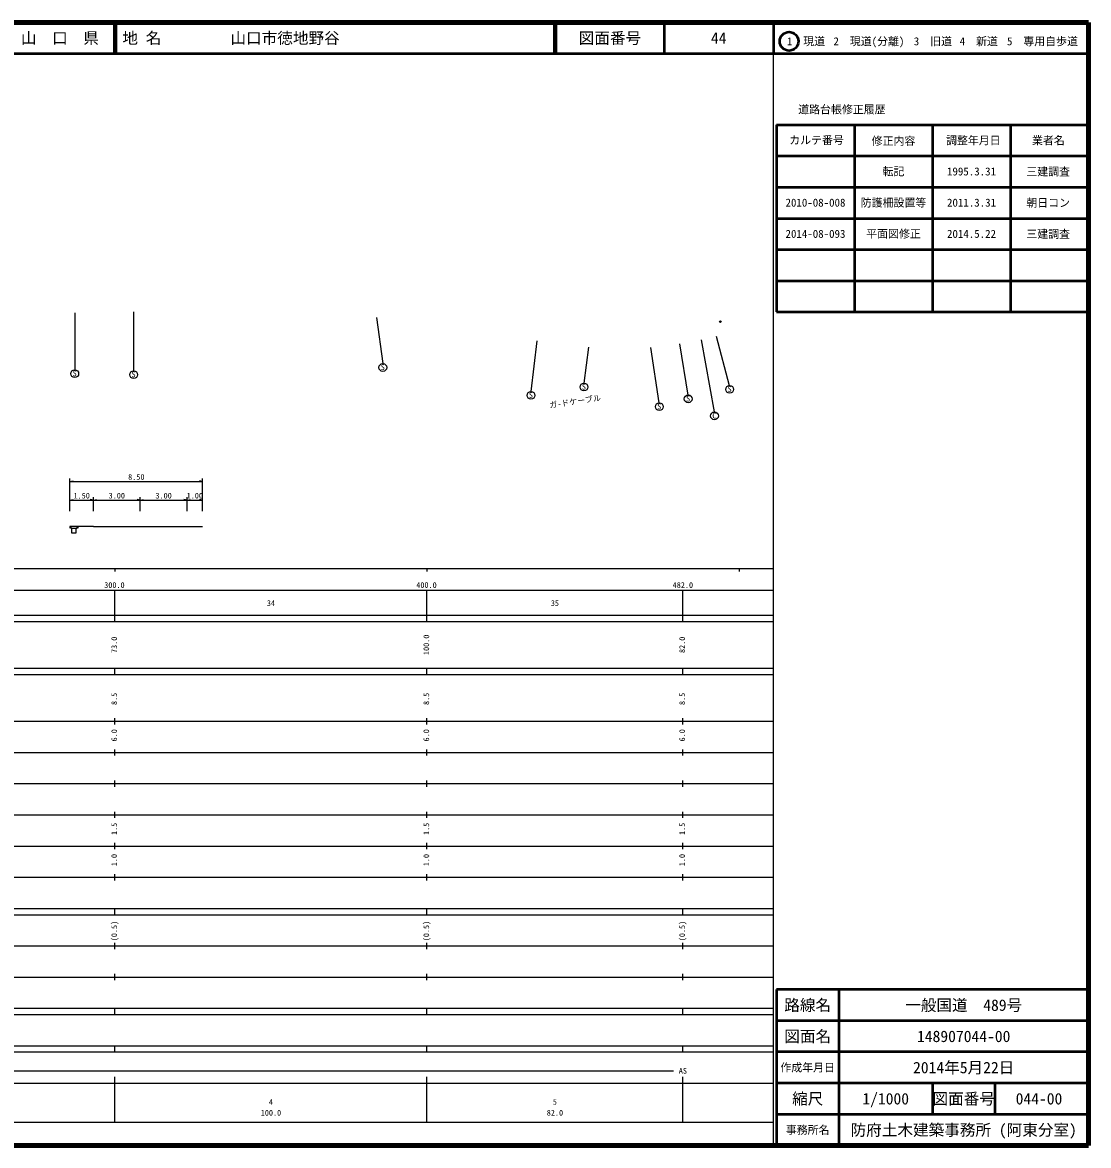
# Model space of a CAD drawing. Units: millimetres on the paper, with parts at other scales. Extents: x 40 to 680, y 20 to 380.
# Drawn here: x 338.4 to 680, y 20 to 380 of the extents above; entities that cross this region are included whole.
import ezdxf
from ezdxf.enums import TextEntityAlignment as Align

# ---------------------------------------------------------------- set-up
doc = ezdxf.new("R2010")
doc.units = ezdxf.units.MM
doc.header["$PDMODE"] = 32
doc.header["$PDSIZE"] = 0.5
for name, color, linetype, lineweight in [('M-BGD', 7, 'Continuous', 25), ('M-TTL', 2, 'Continuous', 140), ('M-TTL-BAND', 7, 'Continuous', 25), ('M-TTL-FRAM', 2, 'Continuous', 50), ('M-TTL-LINE', 7, 'Continuous', 50)]:
    doc.layers.add(name, color=color, linetype=linetype, lineweight=lineweight)
doc.layers.add('M-OTRS', color=6, linetype='Continuous')
doc.layers.add('M-TTL-TXT', color=7, linetype='Continuous')
doc.styles.add('ＭＳ ゴシック', font='')
doc.styles.get('ＭＳ ゴシック').set_extended_font_data('MS Gothic')

msp = doc.modelspace()

# ---------------------------------------------------------------- linework, layer by layer
at = {"layer": 'M-BGD'}
for p, q in [((355.127, 286.905), (355.127, 268.676)), ((373.931, 287.264), (373.931, 268.355)), ((451.838, 285.379), (453.823, 270.67)), ((503.194, 277.989), (501.33, 261.731)), ((555.815, 278.318), (560.063, 255.141)), ((560.65, 279.456), (564.891, 263.647)), ((519.709, 275.933), (518.295, 264.43)), ((539.659, 275.79), (542.329, 258.068)), ((548.881, 276.968), (551.619, 260.575)), ((353.602, 223.385), (353.602, 233.84)), ((353.602, 232.84), (354.602, 233.09)), ((353.602, 232.84), (396.102, 232.84)), ((396.102, 232.84), (395.102, 233.09)), ((396.102, 223.385), (396.102, 233.84)), ((353.602, 223.385), (353.602, 227.857)), ((353.602, 226.857), (354.602, 227.107)), ((353.602, 226.857), (361.102, 226.857)), ((361.102, 226.857), (360.102, 227.107)), ((361.102, 223.385), (361.102, 227.857)), ((361.102, 223.385), (361.102, 227.857)), ((361.102, 226.857), (362.102, 227.107)), ((361.102, 226.857), (376.102, 226.857)), ((376.102, 226.857), (375.102, 227.107)), ((376.102, 223.385), (376.102, 227.857)), ((376.102, 223.385), (376.102, 227.857)), ((376.102, 226.857), (377.102, 227.107)), ((376.102, 226.857), (391.102, 226.857)), ((391.102, 226.857), (390.102, 227.107)), ((391.102, 223.385), (391.102, 227.857)), ((391.102, 223.385), (391.102, 227.857)), ((391.102, 226.857), (392.102, 227.107)), ((391.102, 226.857), (396.102, 226.857)), ((396.102, 226.857), (395.102, 227.107)), ((396.102, 223.385), (396.102, 227.857)), ((353.602, 218.385), (353.852, 218.385)), ((361.102, 218.385), (353.602, 218.385)), ((353.602, 218.385), (353.602, 217.885)), ((353.852, 218.385), (353.852, 217.885)), ((353.852, 217.885), (354.102, 217.885)), ((354.102, 217.885), (354.102, 216.385)), ((354.102, 217.885), (355.602, 217.885)), ((354.102, 216.385), (355.602, 216.385)), ((355.602, 216.385), (355.602, 217.885)), ((355.602, 217.885), (355.852, 217.885)), ((355.852, 217.885), (355.852, 218.385)), ((355.852, 218.385), (356.102, 218.385)), ((356.102, 218.385), (356.102, 217.885)), ((361.102, 218.385), (376.102, 218.385)), ((376.102, 218.385), (391.102, 218.385)), ((391.102, 218.385), (396.102, 218.385))]:
    msp.add_line(p, q, dxfattribs=at)
for centre in [(453.857, 269.398), (355.125, 267.404), (374.004, 267.09), (518.305, 263.138), (565.003, 262.393), (501.332, 260.468), (551.717, 259.331), (542.441, 256.827), (560.117, 253.882)]:
    msp.add_circle(centre, 1.25, dxfattribs=at)
at = {"layer": 'M-OTRS'}
msp.add_point((562.026, 284.103), dxfattribs=at)
at = {"layer": 'M-TTL'}
for p, q in [((680, 380), (40, 380)), ((680, 20), (680, 380)), ((40, 20), (680, 20))]:
    msp.add_line(p, q, dxfattribs=at)
at = {"layer": 'M-TTL-BAND'}
for p, q in [((579, 20), (579, 370)), ((40, 205), (579, 205)), ((368, 205), (368, 204)), ((468, 205), (468, 204)), ((568, 205), (568, 204)), ((68, 198), (579, 198)), ((368, 188), (368, 198)), ((468, 188), (468, 198)), ((550, 188), (550, 198)), ((40, 190), (579, 190)), ((40, 188), (579, 188)), ((40, 173), (579, 173)), ((368, 171), (368, 173)), ((468, 171), (468, 173)), ((550, 171), (550, 173)), ((40, 171), (579, 171)), ((40, 156), (579, 156)), ((368, 155), (368, 157)), ((468, 155), (468, 157)), ((550, 155), (550, 157)), ((46, 146), (579, 146)), ((368, 145), (368, 147)), ((468, 145), (468, 147)), ((550, 145), (550, 147)), ((368, 135), (368, 137)), ((468, 135), (468, 137)), ((550, 135), (550, 137)), ((52, 136), (579, 136)), ((46, 126), (579, 126)), ((368, 125), (368, 127)), ((468, 125), (468, 127)), ((550, 125), (550, 127)), ((52, 116), (579, 116)), ((368, 115), (368, 117)), ((468, 115), (468, 117)), ((550, 115), (550, 117)), ((46, 106), (579, 106)), ((368, 105), (368, 107)), ((468, 105), (468, 107)), ((550, 105), (550, 107)), ((40, 96), (579, 96)), ((40, 94), (579, 94)), ((368, 94), (368, 96)), ((468, 94), (468, 96)), ((550, 94), (550, 96)), ((49, 84), (579, 84)), ((368, 83), (368, 85)), ((468, 83), (468, 85)), ((550, 83), (550, 85)), ((40, 74), (579, 74)), ((368, 73), (368, 75)), ((468, 73), (468, 75)), ((550, 73), (550, 75)), ((40, 64), (579, 64)), ((40, 62), (579, 62)), ((368, 62), (368, 64)), ((468, 62), (468, 64)), ((550, 62), (550, 64)), ((40, 52), (579, 52)), ((368, 50), (368, 52)), ((468, 50), (468, 52)), ((550, 50), (550, 52)), ((40, 50), (579, 50)), ((71, 44), (547, 44)), ((40, 40), (579, 40)), ((368, 27.5), (368, 42)), ((468, 27.5), (468, 42)), ((550, 27.5), (550, 42)), ((68, 27.5), (579, 27.5))]:
    msp.add_line(p, q, dxfattribs=at)
at = {"layer": 'M-TTL-FRAM'}
for p, q in [((580, 347.197), (580, 287.197)), ((580, 347.197), (680, 347.197)), ((580, 287.197), (680, 287.197)), ((680, 70), (580, 70)), ((580, 70), (580, 20))]:
    msp.add_line(p, q, dxfattribs=at)
at = {"layer": 'M-TTL-LINE'}
for p, q in [((367.75, 380), (367.75, 370)), ((368.25, 380), (368.25, 370)), ((508.747, 380), (508.747, 370)), ((509.247, 380), (509.247, 370)), ((543.997, 380), (543.997, 370)), ((579, 380), (579, 370)), ((40, 370), (680, 370)), ((605, 347.197), (605, 287.197)), ((630, 347.197), (630, 287.197)), ((655, 347.197), (655, 287.197)), ((580, 337.197), (680, 337.197)), ((580, 327.197), (680, 327.197)), ((580, 317.197), (680, 317.197)), ((580, 307.197), (680, 307.197)), ((580, 297.197), (680, 297.197)), ((600, 70), (600, 20)), ((680, 60), (580, 60)), ((680, 50), (580, 50)), ((680, 40), (580, 40)), ((630, 40), (630, 30)), ((650, 40), (650, 30)), ((680, 30), (580, 30))]:
    msp.add_line(p, q, dxfattribs=at)
msp.add_circle((584.031, 373.958), 3, dxfattribs=at)

# ---------------------------------------------------------------- texts
at = {"layer": 'M-BGD', "style": 'ＭＳ ゴシック'}
for s, p in [('S', (453.178, 268.025)), ('S', (354.446, 266.031)), ('S', (373.325, 265.716)), ('S', (517.626, 261.765)), ('S', (564.325, 261.019)), ('S', (500.654, 259.094)), ('S', (551.038, 257.957)), ('S', (541.762, 255.454)), ('C', (559.438, 252.509))]:
    msp.add_text(s, height=1.833, dxfattribs=at).set_placement(p, align=Align.BOTTOM_LEFT)
msp.add_text('ガ-ドケーブル', height=1.833, rotation=8.401, dxfattribs=at).set_placement((507.41, 255.855), align=Align.BOTTOM_LEFT)
for s, p in [('8.50', (374.852, 232.84)), ('1.50', (357.352, 226.857)), ('3.00', (368.602, 226.857)), ('3.00', (383.602, 226.857)), ('1.00', (393.602, 226.857))]:
    msp.add_text(s, height=1.833, dxfattribs=at).set_placement(p, align=Align.BOTTOM_CENTER)
at = {"layer": 'M-TTL-BAND', "style": 'ＭＳ ゴシック'}
for s, p in [('300.0', (367.844, 198.195)), ('400.0', (467.844, 198.195)), ('482.0', (550, 198.195)), ('34', (418, 192.405)), ('35', (509, 192.405)), ('AS', (550, 42.5)), ('4', (418, 32.523)), ('5', (509, 32.523)), ('100.0', (418, 29.033)), ('82.0', (509, 29.033))]:
    msp.add_text(s, height=1.833, dxfattribs=at).set_placement(p, align=Align.BOTTOM_CENTER)
for s, p in [('73.0', (369.238, 180.5)), ('100.0', (469.238, 180.5)), ('82.0', (551.238, 180.5)), ('8.5', (369.238, 163.174)), ('8.5', (469.238, 163.174)), ('8.5', (551.238, 163.174)), ('6.0', (369.238, 151.5)), ('6.0', (469.238, 151.5)), ('6.0', (551.238, 151.5)), ('1.5', (369.238, 121.5)), ('1.5', (469.238, 121.5)), ('1.5', (551.238, 121.5)), ('1.0', (369.238, 111.5)), ('1.0', (469.238, 111.5)), ('1.0', (551.238, 111.5)), ('(0.5)', (369.238, 88.764)), ('(0.5)', (469.238, 88.764)), ('(0.5)', (551.238, 88.764))]:
    msp.add_text(s, height=1.833, rotation=90, dxfattribs=at).set_placement(p, align=Align.BOTTOM_CENTER)
at = {"layer": 'M-TTL-TXT', "style": 'ＭＳ ゴシック'}
for s, height, p in [('山\u3000口\u3000県', 3.666, (350.375, 375)), ('図面番号', 3.666, (526.622, 375)), ('44', 3.666, (561.497, 375)), ('1\u3000現道', 2.566, (589.448, 373.958)), ('2\u3000現道(分離)', 2.566, (609.619, 373.958)), ('3\u3000旧道', 2.566, (630.121, 373.958)), ('4\u3000新道', 2.566, (644.824, 373.958)), ('5\u3000専用自歩道', 2.566, (665.228, 373.958)), ('道路台帳修正履歴', 2.566, (600.968, 352.113)), ('カルテ番号', 2.566, (592.839, 342.277)), ('修正内容', 2.566, (617.509, 342.023)), ('調整年月日', 2.566, (643.089, 342.197)), ('業者名', 2.566, (667.134, 342.197)), ('転記', 2.566, (617.5, 332.245)), ('1995.3.31', 2.566, (642.5, 332.245)), ('三建調査', 2.566, (667.077, 332.189)), ('2010-08-008', 2.566, (592.5, 322.245)), ('防護柵設置等', 2.566, (617.5, 322.245)), ('2011.3.31', 2.566, (642.5, 322.245)), ('朝日コン', 2.566, (667.077, 322.189)), ('2014-08-093', 2.566, (592.5, 312.245)), ('平面図修正', 2.566, (617.5, 312.245)), ('2014.5.22', 2.566, (642.5, 312.245)), ('三建調査', 2.566, (667.077, 312.189)), ('路線名', 3.666, (590, 65)), ('路線名', 3.666, (590, 65)), ('一般国道\u3000489号', 3.666, (640, 65)), ('図面名', 3.666, (590, 55)), ('図面名', 3.666, (590, 55)), ('148907044-00', 3.666, (640, 55)), ('2014年5月22日', 3.666, (640, 45)), ('作成年月日', 2.566, (590, 45)), ('作成年月日', 2.566, (590, 45)), ('縮尺', 3.666, (590, 35)), ('縮尺', 3.666, (590, 35)), ('1/1000', 3.666, (615, 35)), ('図面番号', 3.666, (640, 35)), ('図面番号', 3.666, (640, 35)), ('044-00', 3.666, (664.125, 35)), ('事務所名', 2.566, (590, 25)), ('事務所名', 2.566, (590, 25)), ('防府土木建築事務所 (阿東分室)', 3.666, (640, 25))]:
    msp.add_text(s, height=height, dxfattribs=at).set_placement(p, align=Align.MIDDLE_CENTER)
for s, p in [('地 名', (370.38, 375)), ('山口市徳地野谷', (405.024, 375))]:
    msp.add_text(s, height=3.666, dxfattribs=at).set_placement(p, align=Align.MIDDLE_LEFT)

doc.saveas('drawing.dxf')
